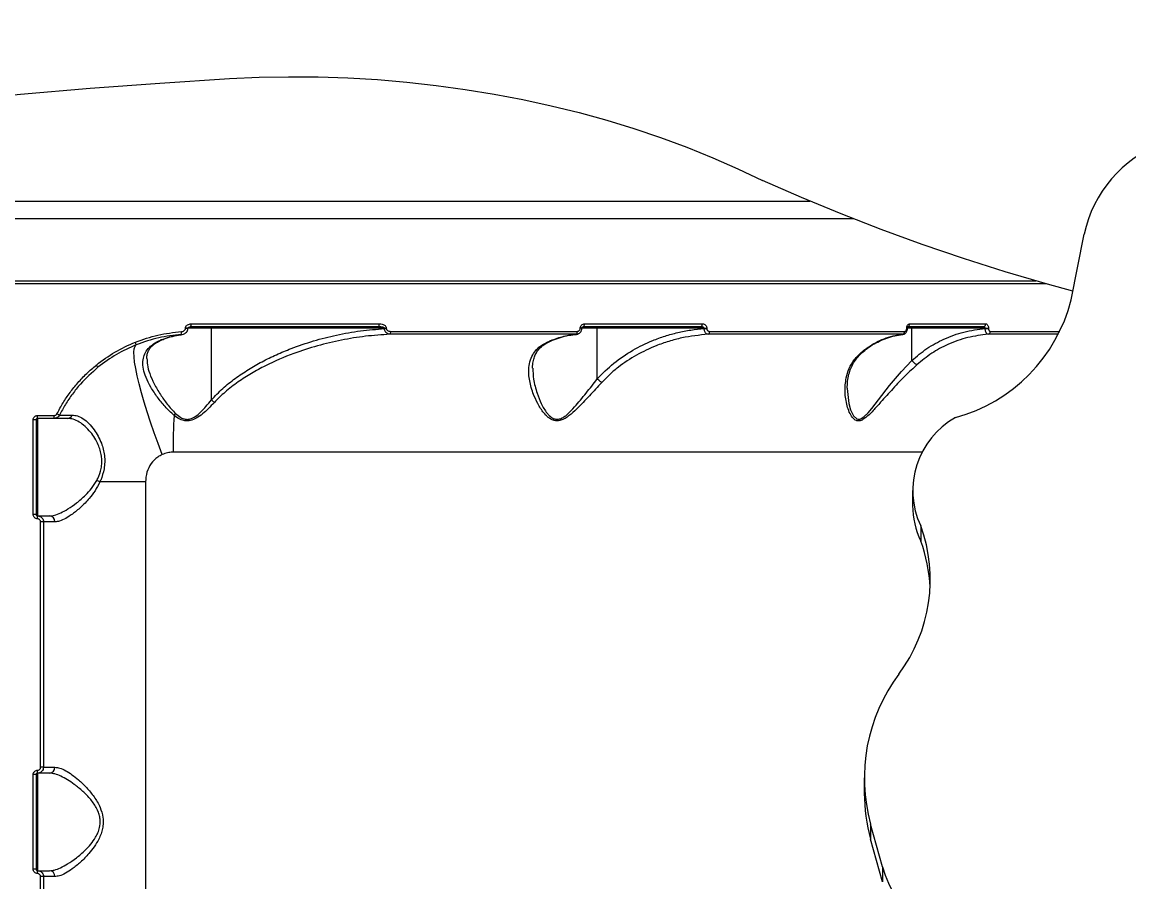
# Model space of a CAD drawing. Header units: millimetres. Extents: x -8422 to 28150, y -6982 to 5510.
# Drawn here: x 17361.2 to 17735.6, y 427.2 to 718 of the extents above; entities that cross this region are included whole.
import ezdxf

# ---------------------------------------------------------------- set-up
doc = ezdxf.new("R2010")
doc.units = ezdxf.units.MM
for name, color, linetype in [('DIKOM_ОБЪЕКТ', 7, 'Continuous'), ('DIKOM_РАЗМЕР_ЗОНА', 7, 'Continuous'), ('DIKOM_РАЗМЕР_ОБЪЕКТА', 7, 'Continuous')]:
    doc.layers.add(name, color=color, linetype=linetype)
doc.styles.add('style1', font='arial.ttf', dxfattribs={"width": 0.8})
doc.dimstyles.new('1-50', dxfattribs={"dimtxt": 300, "dimasz": 200, "dimexe": 100, "dimexo": 0, "dimgap": 100, "dimtad": 1, "dimdec": 0, "dimtxsty": 'style1', "dimcen": 0, "dimclrd": 7, "dimclre": 7, "dimadec": 1, "dimazin": 2, "dimtfac": 1, "dimtdec": 0, "dimtmove": 1, "dimatfit": 3, "dimfxl": 0, "dimlwd": 25, "dimlwe": 18, "dimarcsym": 0})

# ---------------------------------------------------------------- blocks, each defined once
blk = doc.blocks.new('*D15')
at = {"layer": 'Defpoints', "color": 0, "transparency": 16777216}
for p in [(19380.28, 3651.45), (27070.13, 3651.45), (15204.41, -3115.19)]:
    blk.add_point(p, dxfattribs=at)
at = {"layer": 'DIKOM_РАЗМЕР_ОБЪЕКТА', "color": 7, "lineweight": 18, "transparency": 16777216}
for p, q in [((19380.28, 3651.45), (27170.13, 3651.45)), ((15204.41, -3115.19), (27170.13, -3115.19))]:
    blk.add_line(p, q, dxfattribs=at)
at = {"layer": 'DIKOM_РАЗМЕР_ОБЪЕКТА', "color": 7, "lineweight": 25, "transparency": 16777216}
blk.add_line((27070.13, -2915.19), (27070.13, 3451.45), dxfattribs=at)
at = {"layer": 'DIKOM_РАЗМЕР_ОБЪЕКТА', "color": 7, "transparency": 16777216}
for points in [[(27036.8, 3451.45), (27103.47, 3451.45), (27070.13, 3651.45)], [(27036.8, -2915.19), (27103.47, -2915.19), (27070.13, -3115.19)]]:
    blk.add_solid(points, dxfattribs=at)
at = {"layer": 'DIKOM_РАЗМЕР_ОБЪЕКТА', "color": 0, "transparency": 16777216, "insert": (26816.96, -135.25), "char_height": 300, "attachment_point": 5, "rotation": 90, "style": 'style1'}
blk.add_mtext('6750', dxfattribs=at)
blk = doc.blocks.new('*D16')
at = {"layer": 'Defpoints', "color": 0, "transparency": 16777216}
for p in [(12490, 1387.95), (23986.61, 1004.03), (12490, -5796.5)]:
    blk.add_point(p, dxfattribs=at)
at = {"layer": 'DIKOM_РАЗМЕР_ОБЪЕКТА', "color": 7, "lineweight": 18, "transparency": 16777216}
for p, q in [((12490, 1387.95), (12490, -5896.5)), ((23986.61, 1004.03), (23986.61, -5896.5))]:
    blk.add_line(p, q, dxfattribs=at)
at = {"layer": 'DIKOM_РАЗМЕР_ОБЪЕКТА', "color": 7, "lineweight": 25, "transparency": 16777216}
blk.add_line((23786.61, -5796.5), (12690, -5796.5), dxfattribs=at)
at = {"layer": 'DIKOM_РАЗМЕР_ОБЪЕКТА', "color": 7, "transparency": 16777216}
for points in [[(12690, -5763.17), (12690, -5829.83), (12490, -5796.5)], [(23786.61, -5763.17), (23786.61, -5829.83), (23986.61, -5796.5)]]:
    blk.add_solid(points, dxfattribs=at)
at = {"layer": 'DIKOM_РАЗМЕР_ОБЪЕКТА', "color": 0, "transparency": 16777216, "insert": (18238.3, -5543.33), "char_height": 300, "attachment_point": 5, "style": 'style1'}
blk.add_mtext('11500', dxfattribs=at)
blk = doc.blocks.new('*D14')
at = {"layer": 'Defpoints', "color": 0, "transparency": 16777216}
for p in [(20684.73, 5148.63), (28049.7, 5148.63), (14575.76, -5055.5)]:
    blk.add_point(p, dxfattribs=at)
at = {"layer": 'DIKOM_РАЗМЕР_ЗОНА', "color": 7, "lineweight": 18, "transparency": 16777216}
for p, q in [((20684.73, 5148.63), (28149.7, 5148.63)), ((14575.76, -5055.5), (28149.7, -5055.5))]:
    blk.add_line(p, q, dxfattribs=at)
at = {"layer": 'DIKOM_РАЗМЕР_ЗОНА', "color": 7, "lineweight": 25, "transparency": 16777216}
blk.add_line((28049.7, -4855.5), (28049.7, 4948.63), dxfattribs=at)
at = {"layer": 'DIKOM_РАЗМЕР_ЗОНА', "color": 7, "transparency": 16777216}
for points in [[(28016.36, 4948.63), (28083.03, 4948.63), (28049.7, 5148.63)], [(28016.36, -4855.5), (28083.03, -4855.5), (28049.7, -5055.5)]]:
    blk.add_solid(points, dxfattribs=at)
at = {"layer": 'DIKOM_РАЗМЕР_ЗОНА', "color": 0, "transparency": 16777216, "insert": (27796.52, -63.59), "char_height": 300, "attachment_point": 5, "rotation": 90, "style": 'style1'}
blk.add_mtext('10200', dxfattribs=at)
blk = doc.blocks.new('*D13')
at = {"layer": 'Defpoints', "color": 0, "transparency": 16777216}
for p in [(10490, 1785.06), (25983.09, 460.53), (10490, -6882.5)]:
    blk.add_point(p, dxfattribs=at)
at = {"layer": 'DIKOM_РАЗМЕР_ЗОНА', "color": 7, "lineweight": 18, "transparency": 16777216}
for p, q in [((10490, 1785.06), (10490, -6982.5)), ((25983.09, 460.53), (25983.09, -6982.5))]:
    blk.add_line(p, q, dxfattribs=at)
at = {"layer": 'DIKOM_РАЗМЕР_ЗОНА', "color": 7, "lineweight": 25, "transparency": 16777216}
blk.add_line((25783.09, -6882.5), (10690, -6882.5), dxfattribs=at)
at = {"layer": 'DIKOM_РАЗМЕР_ЗОНА', "color": 7, "transparency": 16777216}
for points in [[(10690, -6849.17), (10690, -6915.83), (10490, -6882.5)], [(25783.09, -6849.17), (25783.09, -6915.83), (25983.09, -6882.5)]]:
    blk.add_solid(points, dxfattribs=at)
at = {"layer": 'DIKOM_РАЗМЕР_ЗОНА', "color": 0, "transparency": 16777216, "insert": (18236.55, -6629.33), "char_height": 300, "attachment_point": 5, "style": 'style1'}
blk.add_mtext('15500', dxfattribs=at)

msp = doc.modelspace()

# ---------------------------------------------------------------- linework, layer by layer
at = {"layer": 'DIKOM_ОБЪЕКТ', "color": 7, "linetype": 'Continuous', "lineweight": 15}
for p, q in [((17117.62, 657.45), (17627.71, 657.45)), ((17642.41, 651.45), (17089.69, 651.45)), ((17716.06, 624.07), (17720.49, 646.3)), ((17037.5, 630.45), (17704.14, 630.45)), ((17707.63, 629.45), (17351.43, 629.45)), ((17416.44, 614.37), (17416.44, 614.45)), ((17417.28, 614.45), (17416.44, 614.45)), ((17417.28, 614.37), (17416.44, 614.37)), ((17425.23, 614.45), (17417.27, 614.45)), ((17417.28, 614.37), (17417.28, 614.45)), ((17481.72, 614.95), (17418.24, 614.95)), ((17418.4, 615.95), (17482.04, 615.95)), ((17425.23, 590.21), (17425.23, 614.45)), ((17483.76, 614.45), (17425.23, 614.45)), ((17483.76, 614.33), (17483.76, 614.45)), ((17483.76, 614.45), (17484.4, 614.45)), ((17483.76, 614.33), (17484.4, 614.33)), ((17484.4, 614.45), (17484.4, 614.33)), ((17550.03, 614.42), (17550.03, 614.45)), ((17550.55, 614.45), (17550.03, 614.45)), ((17550.55, 614.42), (17550.03, 614.42)), ((17550.55, 614.42), (17550.55, 614.45)), ((17555.78, 614.45), (17550.55, 614.45)), ((17590.73, 614.95), (17550.97, 614.95)), ((17551.44, 615.95), (17591.31, 615.95)), ((17555.78, 597.29), (17555.78, 614.45)), ((17591.93, 614.45), (17555.78, 614.45)), ((17591.93, 614.35), (17591.93, 614.45)), ((17591.93, 614.45), (17592.83, 614.45)), ((17591.93, 614.35), (17592.83, 614.35)), ((17592.83, 614.45), (17592.83, 614.35)), ((17660.45, 614.4), (17660.45, 614.45)), ((17660.71, 614.45), (17660.45, 614.45)), ((17660.71, 614.4), (17660.45, 614.4)), ((17660.71, 614.4), (17660.71, 614.45)), ((17686.38, 614.95), (17660.72, 614.95)), ((17662.19, 614.45), (17660.75, 614.45)), ((17661.46, 615.95), (17687.18, 615.95)), ((17662.19, 603.57), (17662.19, 614.45)), ((17686.99, 614.45), (17662.19, 614.45)), ((17686.99, 614.37), (17686.99, 614.45)), ((17686.99, 614.45), (17688.12, 614.45)), ((17686.99, 614.37), (17688.12, 614.37)), ((17688.12, 614.45), (17688.12, 614.37)), ((17548.62, 612.4), (17485.58, 612.4)), ((17485.88, 613.39), (17549.06, 613.39)), ((17548.33, 612.33), (17548.75, 612.36)), ((17659.09, 612.4), (17593.26, 612.4)), ((17593.8, 613.39), (17659.77, 613.39)), ((17658.31, 612.2), (17659.19, 612.32)), ((17711.79, 612.4), (17687.99, 612.4)), ((17688.73, 613.39), (17712.29, 613.39)), ((17366.46, 584.95), (17372.09, 584.95)), ((17364.96, 551.45), (17364.96, 583.45)), ((17365.92, 583.45), (17364.96, 583.45)), ((17365.92, 583.45), (17365.92, 551.45)), ((17372.04, 583.95), (17366.42, 583.95)), ((17366.42, 583.95), (17366.42, 550.95)), ((17665.68, 572.5), (17412.27, 572.5)), ((17402.93, 562.45), (17387.52, 562.45)), ((17402.93, 562.45), (17402.93, 212.45)), ((17662.45, 559.57), (17662.45, 554.44)), ((17365.92, 551.45), (17364.96, 551.45)), ((17366.42, 550.95), (17370.47, 550.95)), ((17367.46, 465.95), (17367.46, 548.95)), ((17368.42, 548.95), (17367.46, 548.95)), ((17372.28, 548.95), (17368.42, 548.95)), ((17368.42, 548.95), (17368.42, 465.95)), ((17665.2, 547.59), (17665.2, 542.46)), ((17368.42, 465.95), (17367.46, 465.95)), ((17368.42, 465.95), (17372.28, 465.95)), ((17364.96, 431.45), (17364.96, 463.45)), ((17365.92, 463.45), (17364.96, 463.45)), ((17365.92, 463.45), (17365.92, 431.45)), ((17370.47, 463.95), (17366.42, 463.95)), ((17366.42, 463.95), (17366.42, 430.95)), ((17646.11, 462.36), (17646.11, 457.23)), ((17652.3, 432.3), (17648.25, 446.73)), ((17648.25, 446.73), (17648.25, 441.6)), ((17652.3, 427.17), (17648.25, 441.6)), ((17365.92, 431.45), (17364.96, 431.45)), ((17366.42, 430.95), (17370.47, 430.95)), ((17652.3, 432.3), (17652.3, 427.17)), ((17367.46, 345.95), (17367.46, 428.95)), ((17368.42, 428.95), (17367.46, 428.95)), ((17372.28, 428.95), (17368.42, 428.95)), ((17368.42, 428.95), (17368.42, 345.95))]:
    msp.add_line(p, q, dxfattribs=at)
at = {"layer": 'DIKOM_ОБЪЕКТ', "color": 7, "linetype": 'Continuous', "lineweight": 15, "flags": 128}
for points in [[(17033.61, 638.19), (17038.68, 639.45), (17061.08, 644.89), (17083.6, 650.09), (17106.22, 655.05), (17128.94, 659.77), (17151.77, 664.25), (17174.68, 668.49), (17197.68, 672.49), (17220.77, 676.24), (17243.93, 679.75), (17267.16, 683.01), (17290.46, 686.02), (17313.81, 688.79), (17337.23, 691.31), (17360.69, 693.59), (17384.2, 695.61), (17407.75, 697.39), (17431.34, 698.91)], [(17431.34, 698.91), (17441.35, 699.35), (17451.37, 699.54), (17461.4, 699.46), (17471.42, 699.13), (17481.41, 698.55), (17491.37, 697.71), (17501.28, 696.61), (17511.12, 695.26), (17520.89, 693.66), (17530.57, 691.81), (17540.15, 689.72), (17549.62, 687.38), (17558.96, 684.8), (17568.17, 681.98), (17577.22, 678.93), (17586.11, 675.65), (17594.83, 672.14), (17603.37, 668.41), (17611.7, 664.47)], [(17716.64, 626.96), (17708.11, 629.32), (17693.78, 633.53), (17679.62, 638.02), (17665.64, 642.78), (17651.85, 647.81), (17638.26, 653.11), (17624.87, 658.66), (17611.7, 664.47)], [(17425.07, 614.95), (17425.11, 614.94), (17425.14, 614.92), (17425.16, 614.87), (17425.19, 614.81), (17425.21, 614.73), (17425.22, 614.64), (17425.23, 614.55), (17425.23, 614.45)], [(17481.72, 614.95), (17481.78, 614.97), (17481.84, 615.03), (17481.9, 615.12), (17481.95, 615.25), (17481.98, 615.4), (17482.01, 615.57), (17482.03, 615.76), (17482.04, 615.95)], [(17550.97, 614.95), (17551.06, 614.97), (17551.15, 615.03), (17551.23, 615.12), (17551.3, 615.25), (17551.36, 615.4), (17551.41, 615.57), (17551.44, 615.76), (17551.44, 615.95)], [(17555.61, 614.95), (17555.65, 614.94), (17555.68, 614.92), (17555.7, 614.87), (17555.73, 614.81), (17555.75, 614.73), (17555.76, 614.64), (17555.77, 614.55), (17555.78, 614.45)], [(17590.73, 614.95), (17590.85, 614.97), (17590.95, 615.03), (17591.05, 615.12), (17591.14, 615.25), (17591.21, 615.4), (17591.26, 615.57), (17591.3, 615.76), (17591.31, 615.95)], [(17662.03, 614.95), (17662.06, 614.94), (17662.09, 614.92), (17662.12, 614.87), (17662.15, 614.81), (17662.17, 614.73), (17662.18, 614.64), (17662.19, 614.55), (17662.19, 614.45)], [(17548.62, 612.4), (17548.7, 612.43), (17548.79, 612.49), (17548.86, 612.59), (17548.93, 612.71), (17548.98, 612.86), (17549.02, 613.03), (17549.05, 613.21), (17549.06, 613.39)], [(17408.63, 571.74), (17407.22, 575.44), (17405.89, 579.09), (17404.64, 582.68), (17403.5, 586.16), (17402.46, 589.49), (17401.55, 592.65), (17400.77, 595.6), (17400.12, 598.32), (17399.62, 600.78), (17399.26, 602.94), (17399.06, 604.8), (17399.02, 606.34), (17399.13, 607.53), (17399.39, 608.37), (17399.81, 608.85)], [(17640.35, 594.15), (17640.34, 594.02), (17640.87, 589), (17641.47, 586.82), (17642.42, 584.84), (17643.57, 583.76), (17643.87, 583.66), (17644.73, 583.71), (17644.99, 583.81), (17646.12, 584.55), (17647.39, 585.81), (17648.63, 587.29), (17650.95, 590.26), (17654.67, 595.03), (17658.71, 599.82), (17662.19, 603.56), (17662.19, 603.56), (17662.19, 603.56)]]:
    msp.add_lwpolyline(points, dxfattribs=at)
at = {"layer": 'DIKOM_ОБЪЕКТ', "color": 7, "linetype": 'Continuous', "lineweight": 15}
for centre, radius, start, end in [((17761.84, 637.43), 42.29, 110.8262, 167.8866), ((17662.61, 637.43), 55.1, 285.1133, 345.9687), ((17416.73, 615.71), 1.68, 333.3071, 8.3014), ((17660.52, 615.86), 0.948, 290.9826, 5.9296), ((17686.27, 615.86), 0.917, 276.9704, 5.5835), ((17413.19, 612.94), 1.97, 340.7445, 10.0796), ((17484.74, 613.19), 1.16, 316.5656, 10.0586), ((17592.88, 613.24), 0.929, 294.1138, 9.2716), ((17658.85, 613.29), 0.925, 284.7992, 6.4038), ((17687.8, 613.31), 0.937, 281.5069, 4.8542), ((17397.42, 608.69), 2.39, 3.8067, 27.0584), ((17383.72, 599.6), 3.55, 27.4452, 42.8135), ((17359.93, 584.7), 6.53, 353.4215, 2.2092), ((17367.22, 584.7), 4.87, 351.1565, 2.9473), ((17368.86, 576.85), 9.59, 58.8238, 64.5173), ((17376.47, 585.71), 1.76, 271.8281, 338.8655), ((17648.53, 572.62), 236.26, 177.0021, 180.0295), ((17408.13, 589.18), 6.13, 316.7582, 324.3222), ((17690.74, 559.59), 28.22, 119.1955, 205.1692), ((17383.57, 556.1), 7.48, 58.1451, 67.1673), ((17690.1, 554.47), 27.64, 180.0584, 205.7394), ((17359.93, 550.2), 6.53, 357.7906, 6.5784), ((17370.37, 549.04), 1.91, 357.2477, 86.9537), ((17615.59, 529.32), 52.86, 322.9569, 20.2246), ((17615.83, 524.17), 52.65, 2.8384, 20.3274), ((17704.75, 462.38), 58.62, 143.2328, 195.4796), ((17359.93, 464.7), 6.53, 353.4215, 2.2092), ((17370.37, 465.86), 1.91, 273.0445, 2.7524), ((17704.26, 457.24), 58.15, 180.0123, 195.6032), ((17359.93, 430.2), 6.53, 357.7906, 6.5784), ((17370.37, 429.04), 1.91, 357.2477, 86.9537), ((17702.93, 447.18), 52.76, 196.3813, 247.0724)]:
    msp.add_arc(centre, radius, start, end, dxfattribs=at)
for points, knots in [([(17415.13, 613.29), (17415.3, 613.31), (17415.63, 613.36), (17416.03, 613.59), (17416.3, 613.87), (17416.43, 614.14), (17416.44, 614.3), (17416.44, 614.37)], [0, 0, 0, 0, 0.271835, 0.538801, 0.737537, 0.896601, 1, 1, 1, 1]), ([(17415.2, 612.31), (17415.24, 612.32), (17415.6, 612.33), (17416.18, 612.57), (17416.82, 613.07), (17417.18, 613.68), (17417.32, 614.14), (17417.28, 614.36), (17417.28, 614.37)], [0, 0, 0, 0, 0.038182, 0.333118, 0.574995, 0.79092, 0.993536, 1, 1, 1, 1]), ([(17416.44, 614.45), (17416.46, 614.59), (17416.49, 614.87), (17416.73, 615.28), (17417.16, 615.65), (17417.75, 615.91), (17418.19, 615.94), (17418.4, 615.95)], [0, 0, 0, 0, 0.152257, 0.304061, 0.508042, 0.773253, 1, 1, 1, 1]), ([(17417.29, 614.41), (17417.29, 614.43), (17417.28, 614.46), (17417.29, 614.52), (17417.34, 614.6), (17417.47, 614.74), (17417.74, 614.89), (17418.02, 614.96), (17418.2, 614.95), (17418.24, 614.95)], [0, 0, 0, 0, 0.036143, 0.077227, 0.141897, 0.291359, 0.542884, 0.918416, 1, 1, 1, 1]), ([(17425.24, 590.2), (17426.49, 591.51), (17429, 594.15), (17433.24, 597.52), (17437.7, 600.53), (17442.36, 603.18), (17447.19, 605.54), (17453, 607.96), (17459.78, 610.25), (17467.61, 612.23), (17475.62, 613.67), (17481.05, 614.11), (17483.76, 614.33)], [0, 0, 0, 0, 0.082281, 0.165562, 0.247513, 0.329488, 0.412922, 0.496368, 0.620904, 0.745451, 0.872727, 1, 1, 1, 1]), ([(17483.76, 614.45), (17483.76, 614.47), (17483.76, 614.51), (17483.71, 614.57), (17483.57, 614.68), (17482.91, 614.92), (17482.25, 614.94), (17481.72, 614.95)], [0, 0, 0, 0, 0.023301, 0.051958, 0.104288, 0.273397, 1, 1, 1, 1]), ([(17482.04, 615.95), (17482.35, 615.93), (17482.94, 615.89), (17483.68, 615.58), (17484.13, 615.19), (17484.36, 614.82), (17484.39, 614.58), (17484.4, 614.45)], [0, 0, 0, 0, 0.308924, 0.592338, 0.769744, 0.884491, 1, 1, 1, 1]), ([(17485.58, 612.4), (17485.34, 612.43), (17484.88, 612.5), (17484.32, 612.91), (17483.99, 613.4), (17483.81, 613.87), (17483.78, 614.17), (17483.76, 614.33)], [0, 0, 0, 0, 0.273616, 0.53724, 0.720797, 0.856551, 1, 1, 1, 1]), ([(17484.4, 614.33), (17484.41, 614.25), (17484.43, 614.09), (17484.58, 613.86), (17484.86, 613.62), (17485.31, 613.43), (17485.68, 613.41), (17485.88, 613.39)], [0, 0, 0, 0, 0.119014, 0.237461, 0.412339, 0.691063, 1, 1, 1, 1]), ([(17548.73, 612.41), (17548.75, 612.4), (17549, 612.39), (17549.49, 612.59), (17550.09, 613.04), (17550.49, 613.7), (17550.52, 614.19), (17550.54, 614.42)], [0, 0, 0, 0, 0.015504, 0.26128, 0.513911, 0.770985, 1, 1, 1, 1]), ([(17549.06, 613.39), (17549.17, 613.41), (17549.4, 613.43), (17549.7, 613.63), (17549.92, 613.92), (17550.02, 614.2), (17550.03, 614.37), (17550.03, 614.42)], [0, 0, 0, 0, 0.233662, 0.467347, 0.695562, 0.908727, 1, 1, 1, 1]), ([(17550.03, 614.45), (17550.03, 614.53), (17550.04, 614.78), (17550.18, 615.19), (17550.5, 615.61), (17550.94, 615.9), (17551.28, 615.93), (17551.44, 615.95)], [0, 0, 0, 0, 0.093143, 0.303898, 0.530197, 0.765214, 1, 1, 1, 1]), ([(17550.56, 614.45), (17550.56, 614.48), (17550.55, 614.55), (17550.59, 614.66), (17550.65, 614.78), (17550.74, 614.88), (17550.85, 614.95), (17550.93, 614.94), (17550.97, 614.94)], [0, 0, 0, 0, 0.067566, 0.185537, 0.324174, 0.501636, 0.745844, 1, 1, 1, 1]), ([(17555.78, 597.29), (17557.58, 599.12), (17561.24, 602.83), (17567.65, 607.1), (17573.56, 610), (17578.69, 611.85), (17583.01, 613.04), (17587.42, 613.92), (17590.43, 614.21), (17591.93, 614.35)], [0, 0, 0, 0, 0.185205, 0.375222, 0.558023, 0.66727, 0.776521, 0.888258, 1, 1, 1, 1]), ([(17591.93, 614.45), (17591.93, 614.48), (17591.92, 614.53), (17591.86, 614.63), (17591.73, 614.74), (17591.5, 614.85), (17591.19, 614.93), (17590.92, 614.95), (17590.76, 614.95), (17590.73, 614.95)], [0, 0, 0, 0, 0.055287, 0.10977, 0.243642, 0.417558, 0.651787, 0.951939, 1, 1, 1, 1]), ([(17591.31, 615.95), (17591.34, 615.95), (17591.54, 615.95), (17591.9, 615.87), (17592.31, 615.61), (17592.6, 615.28), (17592.79, 614.89), (17592.82, 614.6), (17592.83, 614.45)], [0, 0, 0, 0, 0.039278, 0.287251, 0.495232, 0.670999, 0.835305, 1, 1, 1, 1]), ([(17593.26, 612.4), (17593.23, 612.4), (17593.06, 612.41), (17592.76, 612.53), (17592.41, 612.85), (17592.15, 613.28), (17591.98, 613.79), (17591.95, 614.16), (17591.93, 614.35)], [0, 0, 0, 0, 0.039148, 0.268292, 0.466386, 0.64362, 0.819931, 1, 1, 1, 1]), ([(17592.83, 614.35), (17592.84, 614.26), (17592.85, 614.07), (17592.98, 613.81), (17593.16, 613.6), (17593.42, 613.45), (17593.64, 613.4), (17593.78, 613.39), (17593.8, 613.39)], [0, 0, 0, 0, 0.167343, 0.334469, 0.509132, 0.713074, 0.957752, 1, 1, 1, 1]), ([(17659.17, 612.42), (17659.21, 612.42), (17659.43, 612.4), (17659.81, 612.59), (17660.26, 612.95), (17660.57, 613.5), (17660.72, 614.01), (17660.7, 614.32), (17660.69, 614.4)], [0, 0, 0, 0, 0.037245, 0.245586, 0.449176, 0.67119, 0.922312, 1, 1, 1, 1]), ([(17659.77, 613.39), (17659.85, 613.4), (17660, 613.43), (17660.2, 613.6), (17660.36, 613.85), (17660.44, 614.14), (17660.45, 614.32), (17660.45, 614.4)], [0, 0, 0, 0, 0.214242, 0.428432, 0.642904, 0.857707, 1, 1, 1, 1]), ([(17660.45, 614.45), (17660.46, 614.56), (17660.47, 614.84), (17660.59, 615.26), (17660.82, 615.64), (17661.12, 615.9), (17661.35, 615.94), (17661.46, 615.95)], [0, 0, 0, 0, 0.140772, 0.355281, 0.570004, 0.784942, 1, 1, 1, 1]), ([(17660.72, 614.45), (17660.72, 614.51), (17660.72, 614.63), (17660.76, 614.8), (17660.81, 614.92), (17660.86, 614.99), (17660.87, 614.99), (17660.87, 614.99)], [0, 0, 0, 0, 0.182786, 0.409131, 0.611565, 0.803283, 1, 1, 1, 1]), ([(17662.19, 603.57), (17663.86, 604.95), (17667.23, 607.77), (17673.17, 610.98), (17679.79, 613.43), (17684.57, 614.06), (17686.99, 614.37)], [0, 0, 0, 0, 0.232887, 0.4713, 0.731969, 1, 1, 1, 1]), ([(17686.99, 614.45), (17686.99, 614.5), (17686.99, 614.55), (17686.95, 614.66), (17686.87, 614.77), (17686.73, 614.88), (17686.56, 614.94), (17686.44, 614.95), (17686.38, 614.95)], [0, 0, 0, 0, 0.144501, 0.175481, 0.362566, 0.571015, 0.804679, 1, 1, 1, 1]), ([(17687.99, 612.4), (17687.91, 612.41), (17687.72, 612.45), (17687.45, 612.71), (17687.21, 613.16), (17687.05, 613.73), (17687.01, 614.16), (17686.99, 614.37)], [0, 0, 0, 0, 0.170036, 0.380807, 0.586698, 0.793117, 1, 1, 1, 1]), ([(17687.18, 615.95), (17687.27, 615.94), (17687.46, 615.92), (17687.72, 615.72), (17687.94, 615.38), (17688.1, 614.94), (17688.11, 614.62), (17688.12, 614.45)], [0, 0, 0, 0, 0.174168, 0.389572, 0.595801, 0.797881, 1, 1, 1, 1]), ([(17688.12, 614.37), (17688.13, 614.27), (17688.14, 614.05), (17688.24, 613.76), (17688.39, 613.54), (17688.56, 613.41), (17688.68, 613.4), (17688.73, 613.39)], [0, 0, 0, 0, 0.20396, 0.408017, 0.613527, 0.826515, 1, 1, 1, 1]), ([(17399.55, 609.77), (17402.05, 610.66), (17407.12, 612.45), (17412.44, 613.01), (17415.13, 613.29)], [0, 0, 0, 0, 0.493767, 1, 1, 1, 1]), ([(17415.05, 612.29), (17412.48, 612.02), (17407.28, 611.48), (17402.32, 609.73), (17399.81, 608.85)], [0, 0, 0, 0, 0.493772, 1, 1, 1, 1]), ([(17412.59, 584.98), (17411.55, 585.95), (17409.45, 587.9), (17406.89, 591.2), (17404.66, 594.51), (17403.06, 597.71), (17402.15, 600.63), (17401.95, 603.13), (17402.4, 605.31), (17403.4, 607.17), (17405.05, 608.81), (17406.76, 609.86), (17407.91, 610.36), (17408.17, 610.47)], [0, 0, 0, 0, 0.103938, 0.208059, 0.321368, 0.434615, 0.535134, 0.635571, 0.720266, 0.804898, 0.890154, 0.975335, 1, 1, 1, 1]), ([(17403.41, 604.2), (17403.41, 604.49), (17403.41, 605.24), (17403.7, 606.3), (17404.23, 607.38), (17405, 608.32), (17405.99, 609.18), (17407.15, 609.92), (17408.1, 610.34), (17408.51, 610.52)], [0, 0, 0, 0, 0.106785, 0.277323, 0.456356, 0.60023, 0.738892, 0.885844, 1, 1, 1, 1]), ([(17408.17, 610.47), (17409.15, 610.84), (17411.41, 611.69), (17413.74, 612.07), (17415.05, 612.29)], [0, 0, 0, 0, 0.436572, 1, 1, 1, 1]), ([(17408.49, 610.53), (17408.48, 610.52), (17408.41, 610.47), (17408.29, 610.47), (17408.18, 610.47), (17408.17, 610.47)], [0, 0, 0, 0, 0.0891, 0.858569, 1, 1, 1, 1]), ([(17408.51, 610.49), (17408.78, 610.61), (17409.92, 611.13), (17412.02, 611.72), (17414, 612.18), (17415.07, 612.27), (17415.21, 612.29)], [0, 0, 0, 0, 0.122504, 0.529342, 0.938051, 1, 1, 1, 1]), ([(17485.58, 612.4), (17482.85, 612.21), (17477.39, 611.84), (17469.22, 610.5), (17461.1, 608.59), (17452.43, 605.8), (17444.98, 602.62), (17438.76, 599.25), (17434.19, 596.3), (17429.93, 593.07), (17427.42, 590.55), (17426.23, 589.36)], [0, 0, 0, 0, 0.126973, 0.253955, 0.383671, 0.513375, 0.674673, 0.756563, 0.838428, 0.923822, 1, 1, 1, 1]), ([(17538.62, 609.64), (17538.89, 609.76), (17540.61, 610.56), (17543.92, 611.75), (17547.03, 612.18), (17548.62, 612.4)], [0, 0, 0, 0, 0.084992, 0.533473, 1, 1, 1, 1]), ([(17539.16, 609.7), (17539.19, 609.71), (17540.1, 610.21), (17541.95, 610.92), (17544.71, 611.77), (17546.85, 612.23), (17548.06, 612.31), (17548.33, 612.33)], [0, 0, 0, 0, 0.011449, 0.310369, 0.611987, 0.915824, 1, 1, 1, 1]), ([(17593.26, 612.4), (17590.29, 612.09), (17585.81, 611.62), (17579.97, 610.05), (17574.79, 608.25), (17568.98, 605.49), (17563.81, 602.08), (17559.95, 598.86), (17558.17, 597.03), (17557.28, 596.11)], [0, 0, 0, 0, 0.222712, 0.336732, 0.45075, 0.631004, 0.813276, 0.906646, 1, 1, 1, 1]), ([(17645.46, 606.63), (17646.91, 607.68), (17649.26, 609.39), (17652.8, 610.97), (17655.89, 611.96), (17658.01, 612.25), (17659.09, 612.4)], [0, 0, 0, 0, 0.342214, 0.557267, 0.774603, 1, 1, 1, 1]), ([(17645.97, 606.73), (17646.33, 607.03), (17647.44, 607.94), (17649.42, 609.17), (17651.88, 610.44), (17654.43, 611.4), (17656.58, 611.99), (17657.89, 612.15), (17658.31, 612.2)], [0, 0, 0, 0, 0.097501, 0.295838, 0.496385, 0.698863, 0.902816, 1, 1, 1, 1]), ([(17687.99, 612.4), (17685.69, 612.11), (17681.02, 611.53), (17674.62, 609.22), (17668.8, 606.11), (17665.55, 603.44), (17663.91, 602.08)], [0, 0, 0, 0, 0.262567, 0.53266, 0.763645, 1, 1, 1, 1]), ([(17386.32, 602.01), (17388.36, 603.54), (17392.48, 606.64), (17397.17, 608.72), (17399.55, 609.77)], [0, 0, 0, 0, 0.494183, 1, 1, 1, 1]), ([(17399.81, 608.85), (17397.54, 607.84), (17392.94, 605.8), (17388.91, 602.77), (17386.87, 601.24)], [0, 0, 0, 0, 0.494162, 1, 1, 1, 1]), ([(17557.28, 596.11), (17555.9, 594.59), (17553.13, 591.54), (17549.47, 587.69), (17546.71, 585.18), (17544.91, 583.92), (17543.45, 583.23), (17541.94, 583), (17540.27, 583.43), (17539.13, 584.29), (17537.58, 585.85), (17535.99, 588.1), (17534.2, 591.89), (17532.86, 596.08), (17532.46, 600), (17532.88, 603.13), (17533.77, 605.4), (17535.16, 607.27), (17536.76, 608.65), (17538.07, 609.34), (17538.62, 609.64)], [0, 0, 0, 0, 0.096519, 0.192974, 0.244813, 0.271574, 0.298182, 0.324304, 0.350399, 0.391082, 0.40195, 0.472767, 0.543844, 0.640945, 0.737879, 0.799672, 0.861381, 0.912134, 0.962839, 1, 1, 1, 1]), ([(17533.9, 600.94), (17533.89, 601.01), (17533.85, 601.76), (17534.04, 603.07), (17534.47, 604.76), (17535.13, 606.19), (17536.01, 607.4), (17537.1, 608.43), (17538.13, 609.18), (17538.9, 609.55), (17539.18, 609.69)], [0, 0, 0, 0, 0.017574, 0.192685, 0.363148, 0.513448, 0.671955, 0.8049, 0.928572, 1, 1, 1, 1]), ([(17538.62, 609.64), (17538.64, 609.63), (17538.8, 609.61), (17539, 609.6), (17539.12, 609.7), (17539.15, 609.71)], [0, 0, 0, 0, 0.103623, 0.836631, 1, 1, 1, 1]), ([(17663.91, 602.08), (17662.65, 600.91), (17659.87, 598.34), (17655.75, 594), (17652.11, 589.94), (17649.48, 586.98), (17647.72, 585.14), (17646.37, 583.97), (17645.03, 583.16), (17644.04, 583.04), (17643.02, 583.33), (17641.98, 584.25), (17640.99, 586.05), (17640.02, 589), (17639.44, 592.91), (17639.78, 597.21), (17640.91, 600.82), (17642.59, 603.93), (17644.47, 605.7), (17645.46, 606.63)], [0, 0, 0, 0, 0.079014, 0.173491, 0.268052, 0.328718, 0.361359, 0.393895, 0.422325, 0.45131, 0.459934, 0.49898, 0.545106, 0.59144, 0.689034, 0.786593, 0.855572, 0.924449, 1, 1, 1, 1]), ([(17640.35, 594.15), (17640.37, 594.93), (17640.41, 596.53), (17640.84, 598.76), (17641.51, 600.85), (17642.44, 602.71), (17643.63, 604.39), (17644.82, 605.72), (17645.68, 606.43), (17646.02, 606.7)], [0, 0, 0, 0, 0.165126, 0.340085, 0.486016, 0.640703, 0.790522, 0.918596, 1, 1, 1, 1]), ([(17645.92, 606.79), (17645.87, 606.74), (17645.76, 606.65), (17645.59, 606.63), (17645.48, 606.63), (17645.46, 606.63)], [0, 0, 0, 0, 0.44463, 0.85824, 1, 1, 1, 1]), ([(17403.44, 604.21), (17403.45, 603.52), (17403.48, 601.91), (17404.32, 599.05), (17405.79, 595.67), (17407.84, 592.19), (17410.21, 588.73), (17412.14, 586.65), (17413.11, 585.6)], [0, 0, 0, 0, 0.123248, 0.289169, 0.473255, 0.661612, 0.829238, 1, 1, 1, 1]), ([(17662.19, 603.56), (17662.19, 603.56), (17662.19, 603.56), (17662.19, 603.56), (17662.19, 603.57), (17662.19, 603.57)], [0, 0, 0, 0, 0.377463, 0.879447, 1, 1, 1, 1]), ([(17663.91, 602.08), (17663.88, 602.1), (17663.77, 602.14), (17663.51, 602.29), (17663.11, 602.6), (17662.63, 603.05), (17662.34, 603.39), (17662.19, 603.56)], [0, 0, 0, 0, 0.087272, 0.253623, 0.502412, 0.751191, 1, 1, 1, 1]), ([(17372.98, 585.5), (17373.65, 586.74), (17374.99, 589.23), (17377.37, 592.73), (17380.05, 596.05), (17383.01, 599.19), (17385.22, 601.07), (17386.32, 602.01)], [0, 0, 0, 0, 0.197684, 0.395383, 0.59309, 0.796542, 1, 1, 1, 1]), ([(17386.87, 601.24), (17384.8, 599.4), (17381.68, 596.61), (17378.19, 592.22), (17375.8, 588.74), (17374.47, 586.27), (17373.82, 585.05)], [0, 0, 0, 0, 0.395172, 0.598675, 0.802178, 1, 1, 1, 1]), ([(17534, 600.95), (17534.03, 599.72), (17534.09, 596.96), (17535.22, 592.88), (17536.73, 588.92), (17538.13, 586.54), (17539.5, 584.89), (17540.49, 584), (17541.99, 583.53), (17543.32, 583.77), (17544.54, 584.43), (17545.35, 585.07), (17546.56, 586.15), (17548.75, 588.49), (17552.03, 592.52), (17554.53, 595.7), (17555.78, 597.29)], [0, 0, 0, 0, 0.1105, 0.248505, 0.34819, 0.447499, 0.462341, 0.516641, 0.550236, 0.5837, 0.615782, 0.648067, 0.654925, 0.726703, 0.863299, 1, 1, 1, 1]), ([(17555.78, 597.29), (17555.78, 597.29), (17555.78, 597.29), (17555.78, 597.29), (17555.78, 597.29), (17555.78, 597.29)], [0, 0, 0, 0, 0.41291, 0.77091, 1, 1, 1, 1]), ([(17557.28, 596.11), (17557.23, 596.14), (17557.08, 596.23), (17556.74, 596.45), (17556.26, 596.83), (17555.94, 597.14), (17555.78, 597.29)], [0, 0, 0, 0, 0.107494, 0.349454, 0.674747, 1, 1, 1, 1]), ([(17426.23, 589.36), (17425.55, 588.63), (17424.29, 587.29), (17422.28, 585.44), (17420.3, 584.02), (17418.26, 583.13), (17416.29, 583.03), (17414.34, 583.68), (17413.23, 584.51), (17412.59, 584.98)], [0, 0, 0, 0, 0.183984, 0.340164, 0.495661, 0.624195, 0.737479, 0.849217, 1, 1, 1, 1]), ([(17413.11, 585.6), (17413.67, 585.11), (17414.62, 584.26), (17416.26, 583.61), (17417.38, 583.61), (17418.55, 583.87), (17419.99, 584.62), (17421.74, 586.11), (17423.51, 588.05), (17424.62, 589.44), (17425.23, 590.21)], [0, 0, 0, 0, 0.1504, 0.257907, 0.342073, 0.365559, 0.490501, 0.648808, 0.807929, 1, 1, 1, 1]), ([(17425.23, 590.21), (17425.23, 590.2), (17425.23, 590.2), (17425.24, 590.2), (17425.24, 590.2), (17425.24, 590.2)], [0, 0, 0, 0, 0.416094, 0.771822, 1, 1, 1, 1]), ([(17426.23, 589.36), (17426.2, 589.38), (17426.04, 589.5), (17425.69, 589.77), (17425.4, 590.05), (17425.24, 590.2)], [0, 0, 0, 0, 0.092773, 0.497846, 1, 1, 1, 1]), ([(17364.96, 583.45), (17364.96, 583.56), (17364.98, 583.84), (17365.16, 584.26), (17365.5, 584.64), (17365.95, 584.9), (17366.29, 584.94), (17366.46, 584.95)], [0, 0, 0, 0, 0.140625, 0.355114, 0.569903, 0.78492, 1, 1, 1, 1]), ([(17373.82, 585.05), (17373.79, 585), (17373.66, 584.75), (17373.31, 584.37), (17372.71, 584.02), (17372.26, 583.98), (17372.04, 583.95)], [0, 0, 0, 0, 0.080632, 0.387048, 0.693532, 1, 1, 1, 1]), ([(17372.09, 584.95), (17372.2, 584.96), (17372.43, 584.99), (17372.73, 585.16), (17372.9, 585.35), (17372.97, 585.48), (17372.98, 585.5)], [0, 0, 0, 0, 0.306879, 0.613413, 0.919461, 1, 1, 1, 1]), ([(17373.82, 585.05), (17373.92, 585.05), (17374.11, 585.05), (17375.52, 585.06), (17377, 585.07), (17377.86, 585.08), (17378.11, 585.08)], [0, 0, 0, 0, 0.336234, 0.682235, 0.908789, 1, 1, 1, 1]), ([(17378.11, 585.08), (17378.72, 585.02), (17379.97, 584.9), (17381.88, 583.89), (17383.79, 582.31), (17385.49, 580.32), (17386.93, 578.02), (17387.97, 575.81), (17388.69, 573.56), (17389.1, 571.42), (17389.21, 569.14), (17388.91, 566.3), (17388.21, 564.05), (17387.61, 562.67), (17387.52, 562.45)], [0, 0, 0, 0, 0.10848, 0.220218, 0.327645, 0.438308, 0.523802, 0.611506, 0.674512, 0.739086, 0.802772, 0.868895, 0.979732, 1, 1, 1, 1]), ([(17366.42, 583.95), (17366.37, 583.95), (17366.25, 583.94), (17366.1, 583.85), (17365.99, 583.72), (17365.93, 583.58), (17365.93, 583.49), (17365.92, 583.45)], [0, 0, 0, 0, 0.215351, 0.430484, 0.645315, 0.859597, 1, 1, 1, 1]), ([(17376.52, 583.95), (17375.68, 583.95), (17373.94, 583.95), (17372.36, 583.95), (17372.15, 583.95), (17372.04, 583.95)], [0, 0, 0, 0, 0.31752, 0.653918, 1, 1, 1, 1]), ([(17386.47, 562.99), (17386.57, 563.19), (17387.2, 564.44), (17387.9, 566.43), (17388.21, 568.93), (17388.16, 570.34), (17387.98, 571.77), (17387.66, 573.21), (17386.9, 575.28), (17385.8, 577.35), (17384.29, 579.46), (17382.5, 581.34), (17380.52, 582.8), (17378.49, 583.77), (17377.19, 583.89), (17376.52, 583.95)], [0, 0, 0, 0, 0.020101, 0.128725, 0.18527, 0.244005, 0.254864, 0.316794, 0.380591, 0.466421, 0.554631, 0.663824, 0.776165, 0.886558, 1, 1, 1, 1]), ([(17408.63, 571.74), (17408.11, 571.48), (17406.65, 570.73), (17404.73, 568.72), (17403.21, 565.77), (17403.02, 563.57), (17402.93, 562.45)], [0, 0, 0, 0, 0.15295, 0.428373, 0.711433, 1, 1, 1, 1]), ([(17412.27, 572.5), (17412.21, 572.5), (17411.57, 572.5), (17410.32, 572.37), (17409.2, 571.96), (17408.63, 571.74)], [0, 0, 0, 0, 0.046779, 0.514258, 1, 1, 1, 1]), ([(17370.47, 550.95), (17371.01, 551), (17372.17, 551.11), (17374.28, 551.94), (17376.8, 553.31), (17379.65, 555.29), (17382.39, 557.67), (17384.78, 560.21), (17385.9, 562.06), (17386.47, 562.99)], [0, 0, 0, 0, 0.122709, 0.26246, 0.406016, 0.574923, 0.748262, 0.87237, 1, 1, 1, 1]), ([(17387.52, 562.45), (17386.99, 561.43), (17385.95, 559.38), (17383.67, 556.54), (17381.06, 553.83), (17378.33, 551.61), (17375.91, 550.06), (17373.9, 549.13), (17372.79, 549.01), (17372.28, 548.95)], [0, 0, 0, 0, 0.128152, 0.25674, 0.426815, 0.596878, 0.73731, 0.877571, 1, 1, 1, 1]), ([(17366.46, 549.95), (17366.35, 549.96), (17366.07, 549.98), (17365.65, 550.16), (17365.27, 550.5), (17365.01, 550.95), (17364.97, 551.28), (17364.96, 551.45)], [0, 0, 0, 0, 0.141827, 0.35666, 0.571287, 0.785711, 1, 1, 1, 1]), ([(17365.92, 551.45), (17365.93, 551.4), (17365.94, 551.28), (17366.03, 551.13), (17366.15, 551.02), (17366.29, 550.96), (17366.39, 550.96), (17366.42, 550.95)], [0, 0, 0, 0, 0.21396, 0.428212, 0.642936, 0.858097, 1, 1, 1, 1]), ([(17366.42, 550.95), (17366.57, 550.94), (17366.94, 550.92), (17367.51, 550.68), (17368.01, 550.23), (17368.36, 549.63), (17368.4, 549.18), (17368.42, 548.95)], [0, 0, 0, 0, 0.141739, 0.356413, 0.570937, 0.785471, 1, 1, 1, 1]), ([(17367.46, 548.95), (17367.45, 549.07), (17367.43, 549.29), (17367.26, 549.59), (17367, 549.82), (17366.72, 549.94), (17366.54, 549.95), (17366.46, 549.95)], [0, 0, 0, 0, 0.214228, 0.428521, 0.643083, 0.857947, 1, 1, 1, 1]), ([(17364.96, 463.45), (17364.96, 463.56), (17364.98, 463.84), (17365.16, 464.26), (17365.5, 464.64), (17365.95, 464.9), (17366.29, 464.94), (17366.46, 464.95)], [0, 0, 0, 0, 0.140625, 0.355114, 0.569903, 0.78492, 1, 1, 1, 1]), ([(17368.42, 465.95), (17368.41, 465.81), (17368.39, 465.44), (17368.15, 464.87), (17367.7, 464.36), (17367.1, 464.02), (17366.65, 463.98), (17366.42, 463.95)], [0, 0, 0, 0, 0.140723, 0.355418, 0.570263, 0.785114, 1, 1, 1, 1]), ([(17366.46, 464.95), (17366.57, 464.96), (17366.8, 464.99), (17367.1, 465.16), (17367.33, 465.41), (17367.45, 465.69), (17367.46, 465.88), (17367.46, 465.95)], [0, 0, 0, 0, 0.215207, 0.430165, 0.644999, 0.859497, 1, 1, 1, 1]), ([(17372.28, 465.95), (17372.84, 465.89), (17373.95, 465.76), (17375.92, 464.83), (17378.05, 463.49), (17380.42, 461.6), (17383, 459.15), (17385.56, 456.06), (17387.6, 452.66), (17388.55, 449.54), (17388.67, 447.1), (17388.45, 445.22), (17387.93, 443.38), (17387.01, 441.27), (17385.63, 439.02), (17383.53, 436.37), (17380.98, 433.76), (17378.26, 431.56), (17375.85, 430.02), (17373.86, 429.12), (17372.78, 429.01), (17372.28, 428.95)], [0, 0, 0, 0, 0.055475, 0.111024, 0.166498, 0.222006, 0.290024, 0.357963, 0.422676, 0.477408, 0.505247, 0.533095, 0.56271, 0.592375, 0.64043, 0.688581, 0.760327, 0.832061, 0.891, 0.949868, 1, 1, 1, 1]), ([(17366.42, 463.95), (17366.37, 463.95), (17366.25, 463.94), (17366.1, 463.85), (17365.99, 463.72), (17365.93, 463.58), (17365.93, 463.49), (17365.92, 463.45)], [0, 0, 0, 0, 0.21535, 0.430482, 0.645311, 0.859522, 1, 1, 1, 1]), ([(17370.47, 430.95), (17371, 431), (17372.13, 431.1), (17374.21, 431.9), (17376.73, 433.26), (17379.57, 435.23), (17382.25, 437.52), (17384.46, 439.9), (17385.91, 441.89), (17386.9, 443.8), (17387.55, 445.73), (17387.7, 447.46), (17387.5, 449.08), (17387.18, 450.37), (17386.23, 452.56), (17384.4, 455.16), (17381.72, 457.89), (17379.03, 460.07), (17376.53, 461.75), (17374.32, 462.94), (17372.24, 463.78), (17371.07, 463.89), (17370.47, 463.95)], [0, 0, 0, 0, 0.050714, 0.109915, 0.170724, 0.242651, 0.316473, 0.363749, 0.411988, 0.440047, 0.468859, 0.5101, 0.521086, 0.546818, 0.573408, 0.636933, 0.704613, 0.77415, 0.830253, 0.887331, 0.94288, 1, 1, 1, 1]), ([(17366.46, 429.95), (17366.35, 429.96), (17366.07, 429.98), (17365.65, 430.16), (17365.27, 430.5), (17365.01, 430.95), (17364.97, 431.28), (17364.96, 431.45)], [0, 0, 0, 0, 0.141827, 0.35666, 0.571287, 0.785711, 1, 1, 1, 1]), ([(17365.92, 431.45), (17365.93, 431.4), (17365.94, 431.28), (17366.03, 431.13), (17366.15, 431.02), (17366.29, 430.96), (17366.39, 430.96), (17366.42, 430.95)], [0, 0, 0, 0, 0.21396, 0.428212, 0.642936, 0.858097, 1, 1, 1, 1]), ([(17366.42, 430.95), (17366.57, 430.94), (17366.94, 430.92), (17367.51, 430.68), (17368.01, 430.23), (17368.36, 429.63), (17368.4, 429.18), (17368.42, 428.95)], [0, 0, 0, 0, 0.141739, 0.356413, 0.570937, 0.785471, 1, 1, 1, 1]), ([(17367.46, 428.95), (17367.45, 429.07), (17367.43, 429.29), (17367.26, 429.59), (17367, 429.82), (17366.72, 429.94), (17366.54, 429.95), (17366.46, 429.95)], [0, 0, 0, 0, 0.214228, 0.428521, 0.643083, 0.857947, 1, 1, 1, 1])]:
    msp.add_open_spline(points, degree=3, knots=knots, dxfattribs=at)

# ---------------------------------------------------------------- dimensions: what is measured, and where the dimension line sits
at = {"layer": 'DIKOM_РАЗМЕР_ЗОНА'}
dim = msp.add_linear_dim(base=(28049.7, 5148.63), p1=(14575.76, -5055.5), p2=(20684.73, 5148.63), angle=270, text='10200', dimstyle='1-50', override={"dimscale": 1, "dimtix": 0, "dimtofl": 1, "dimtmove": 1, "dimatfit": 3}, dxfattribs=at)
dim.commit()
dim.dimension.update_dxf_attribs({"geometry": '*D14', "text_midpoint": (28049.7, -63.59), "dimtype": 160})
dim = msp.add_linear_dim(base=(10490, -6882.5), p1=(25983.09, 460.53), p2=(10490, 1785.06), angle=180, text='15500', dimstyle='1-50', dxfattribs=at)
dim.commit()
dim.dimension.update_dxf_attribs({"geometry": '*D13', "text_midpoint": (18236.55, -6882.5), "dimtype": 160})
at = {"layer": 'DIKOM_РАЗМЕР_ОБЪЕКТА'}
dim = msp.add_linear_dim(base=(27070.13, 3651.45), p1=(15204.41, -3115.19), p2=(19380.28, 3651.45), angle=270, text='6750', dimstyle='1-50', override={"dimscale": 1, "dimtix": 0, "dimtofl": 1, "dimtmove": 1, "dimatfit": 3}, dxfattribs=at)
dim.commit()
dim.dimension.update_dxf_attribs({"geometry": '*D15', "text_midpoint": (27070.13, -135.25), "dimtype": 160})
dim = msp.add_linear_dim(base=(12490, -5796.5), p1=(23986.61, 1004.03), p2=(12490, 1387.95), angle=180, text='11500', dimstyle='1-50', dxfattribs=at)
dim.commit()
dim.dimension.update_dxf_attribs({"geometry": '*D16', "text_midpoint": (18238.3, -5796.5), "dimtype": 160})

doc.saveas('drawing.dxf')
